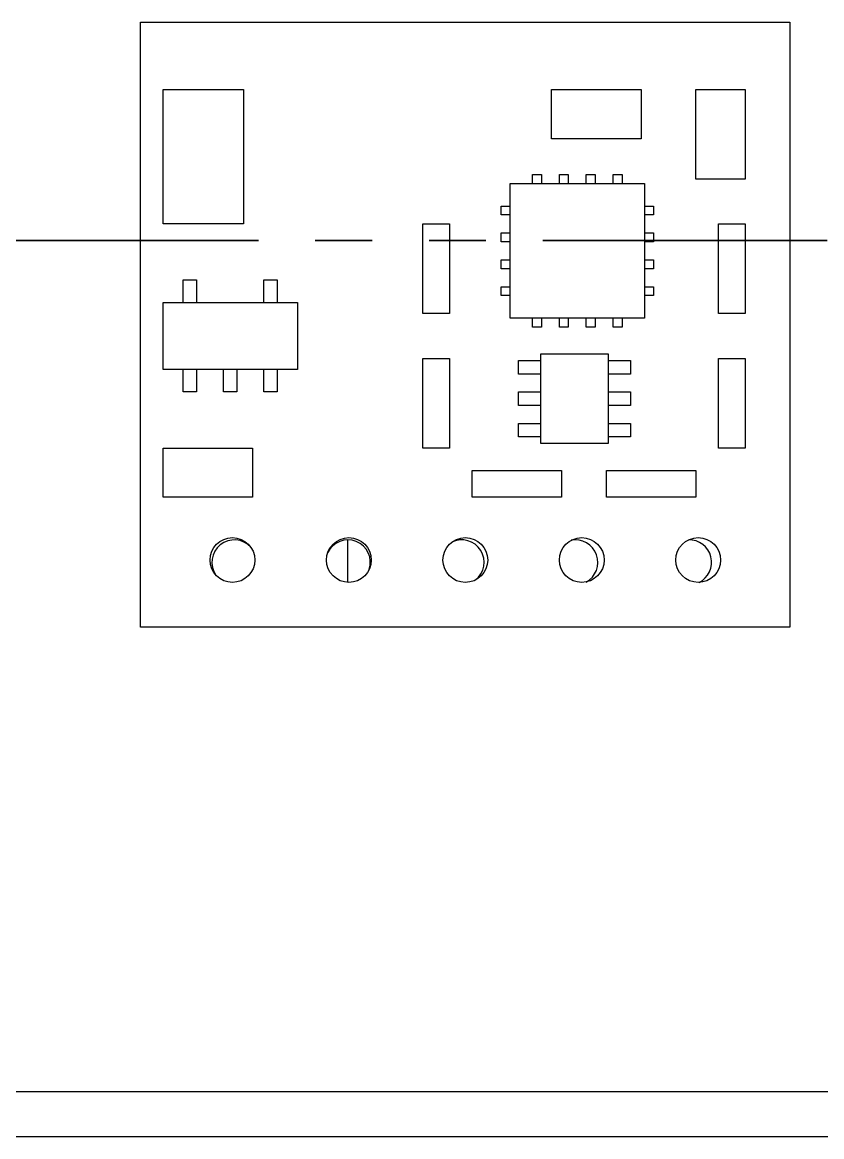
# Model space of a CAD drawing. Header units: millimetres. Extents: x 10 to 419, y 5 to 292.
# Drawn here: x 129.3 to 147.15, y 168.55 to 193.42 of the extents above; entities that cross this region are included whole.
import ezdxf

# ---------------------------------------------------------------- set-up
doc = ezdxf.new("R2010")
doc.units = ezdxf.units.MM
doc.linetypes.add('PHANTOM', pattern=[12.7, 6.35, -1.27, 1.27, -1.27, 1.27, -1.27])

msp = doc.modelspace()

# ---------------------------------------------------------------- linework, layer by layer
at = {"color": 7, "linetype": 'Continuous', "lineweight": 25}
for p, q in [((131.946, 179.919), (131.946, 193.419)), ((131.946, 193.419), (146.446, 193.419)), ((146.446, 193.419), (146.446, 179.919)), ((132.446, 188.919), (132.446, 191.919)), ((132.446, 191.919), (134.246, 191.919)), ((134.246, 191.919), (134.246, 188.919)), ((141.123, 191.919), (143.123, 191.919)), ((141.123, 190.819), (141.123, 191.919)), ((143.123, 191.919), (143.123, 190.819)), ((144.346, 191.919), (145.446, 191.919)), ((144.346, 189.919), (144.346, 191.919)), ((145.446, 191.919), (145.446, 189.919)), ((143.123, 190.819), (141.123, 190.819)), ((140.696, 190.019), (140.896, 190.019)), ((140.696, 189.819), (140.696, 190.019)), ((140.896, 190.019), (140.896, 189.819)), ((141.296, 190.019), (141.496, 190.019)), ((141.296, 189.819), (141.296, 190.019)), ((141.496, 190.019), (141.496, 189.819)), ((141.896, 189.819), (141.896, 190.019)), ((141.896, 190.019), (142.096, 190.019)), ((142.096, 190.019), (142.096, 189.819)), ((142.496, 189.819), (142.496, 190.019)), ((142.496, 190.019), (142.696, 190.019)), ((142.696, 190.019), (142.696, 189.819)), ((140.196, 186.819), (140.196, 189.819)), ((140.196, 189.819), (143.196, 189.819)), ((143.196, 189.819), (143.196, 186.819)), ((145.446, 189.919), (144.346, 189.919)), ((139.996, 189.119), (139.996, 189.319)), ((139.996, 189.319), (140.196, 189.319)), ((143.196, 189.319), (143.396, 189.319)), ((143.396, 189.319), (143.396, 189.119)), ((140.196, 189.119), (139.996, 189.119)), ((143.396, 189.119), (143.196, 189.119)), ((134.246, 188.919), (132.446, 188.919)), ((138.246, 186.919), (138.246, 188.919)), ((138.246, 188.919), (138.846, 188.919)), ((138.846, 188.919), (138.846, 186.919)), ((144.846, 188.919), (145.446, 188.919)), ((144.846, 186.919), (144.846, 188.919)), ((145.446, 188.919), (145.446, 186.919)), ((139.996, 188.519), (139.996, 188.719)), ((139.996, 188.719), (140.196, 188.719)), ((140.196, 188.519), (139.996, 188.519)), ((143.196, 188.719), (143.396, 188.719)), ((143.396, 188.519), (143.196, 188.519)), ((143.396, 188.719), (143.396, 188.519)), ((139.996, 187.919), (139.996, 188.119)), ((139.996, 188.119), (140.196, 188.119)), ((143.196, 188.119), (143.396, 188.119)), ((143.396, 188.119), (143.396, 187.919)), ((140.196, 187.919), (139.996, 187.919)), ((143.396, 187.919), (143.196, 187.919)), ((132.896, 187.669), (133.196, 187.669)), ((132.896, 187.169), (132.896, 187.669)), ((133.196, 187.669), (133.196, 187.169)), ((134.696, 187.669), (134.996, 187.669)), ((134.696, 187.169), (134.696, 187.669)), ((134.996, 187.669), (134.996, 187.169)), ((139.996, 187.519), (140.196, 187.519)), ((139.996, 187.319), (139.996, 187.519)), ((143.196, 187.519), (143.396, 187.519)), ((143.396, 187.519), (143.396, 187.319)), ((140.196, 187.319), (139.996, 187.319)), ((143.396, 187.319), (143.196, 187.319)), ((132.446, 187.169), (135.446, 187.169)), ((132.446, 185.669), (132.446, 187.169)), ((135.446, 187.169), (135.446, 185.669)), ((138.846, 186.919), (138.246, 186.919)), ((143.196, 186.819), (140.196, 186.819)), ((140.696, 186.619), (140.696, 186.819)), ((140.896, 186.819), (140.896, 186.619)), ((141.296, 186.619), (141.296, 186.819)), ((141.496, 186.819), (141.496, 186.619)), ((141.896, 186.619), (141.896, 186.819)), ((142.096, 186.819), (142.096, 186.619)), ((142.496, 186.619), (142.496, 186.819)), ((142.696, 186.819), (142.696, 186.619)), ((145.446, 186.919), (144.846, 186.919)), ((140.896, 186.619), (140.696, 186.619)), ((141.496, 186.619), (141.296, 186.619)), ((142.096, 186.619), (141.896, 186.619)), ((142.696, 186.619), (142.496, 186.619)), ((140.885, 184.019), (140.885, 186.019)), ((140.885, 186.019), (142.385, 186.019)), ((142.385, 186.019), (142.385, 184.019)), ((138.246, 185.919), (138.846, 185.919)), ((138.246, 183.919), (138.246, 185.919)), ((138.846, 185.919), (138.846, 183.919)), ((140.385, 185.569), (140.385, 185.869)), ((140.385, 185.869), (140.885, 185.869)), ((142.385, 185.869), (142.885, 185.869)), ((142.885, 185.869), (142.885, 185.569)), ((144.846, 183.919), (144.846, 185.919)), ((144.846, 185.919), (145.446, 185.919)), ((145.446, 185.919), (145.446, 183.919)), ((135.446, 185.669), (132.446, 185.669)), ((132.896, 185.169), (132.896, 185.669)), ((133.196, 185.669), (133.196, 185.169)), ((133.796, 185.169), (133.796, 185.669)), ((134.096, 185.669), (134.096, 185.169)), ((134.696, 185.169), (134.696, 185.669)), ((134.996, 185.669), (134.996, 185.169)), ((140.885, 185.569), (140.385, 185.569)), ((142.885, 185.569), (142.385, 185.569)), ((133.196, 185.169), (132.896, 185.169)), ((134.096, 185.169), (133.796, 185.169)), ((134.996, 185.169), (134.696, 185.169)), ((140.385, 184.869), (140.385, 185.169)), ((140.385, 185.169), (140.885, 185.169)), ((142.385, 185.169), (142.885, 185.169)), ((142.885, 185.169), (142.885, 184.869)), ((140.885, 184.869), (140.385, 184.869)), ((142.885, 184.869), (142.385, 184.869)), ((140.385, 184.169), (140.385, 184.469)), ((140.385, 184.469), (140.885, 184.469)), ((142.385, 184.469), (142.885, 184.469)), ((142.885, 184.469), (142.885, 184.169)), ((140.885, 184.169), (140.385, 184.169)), ((142.885, 184.169), (142.385, 184.169)), ((132.446, 182.819), (132.446, 183.919)), ((132.446, 183.919), (134.446, 183.919)), ((134.446, 183.919), (134.446, 182.819)), ((138.846, 183.919), (138.246, 183.919)), ((142.385, 184.019), (140.885, 184.019)), ((145.446, 183.919), (144.846, 183.919)), ((139.346, 182.819), (139.346, 183.419)), ((139.346, 183.419), (141.346, 183.419)), ((141.346, 183.419), (141.346, 182.819)), ((142.346, 182.819), (142.346, 183.419)), ((142.346, 183.419), (144.346, 183.419)), ((144.346, 183.419), (144.346, 182.819)), ((134.446, 182.819), (132.446, 182.819)), ((141.346, 182.819), (139.346, 182.819)), ((144.346, 182.819), (142.346, 182.819)), ((136.576, 180.919), (136.576, 181.869)), ((146.446, 179.919), (131.946, 179.919)), ((161.576, 169.551), (110.576, 169.551)), ((190.435, 168.551), (107.576, 168.551))]:
    msp.add_line(p, q, dxfattribs=at)
at = {"color": 7, "linetype": 'PHANTOM', "lineweight": 35}
msp.add_line((413.976, 188.551), (17.176, 188.551), dxfattribs=at)
at = {"color": 7, "linetype": 'Continuous', "lineweight": 25}
for centre in [(133.996, 181.419), (136.596, 181.419), (139.196, 181.419), (141.796, 181.419), (144.396, 181.419)]:
    msp.add_circle(centre, 0.5, dxfattribs=at)
for centre, start, end in [((134.036, 181.369), 42.331, 214.9886), ((136.576, 181.369), 341.2856, 155.1116), ((139.116, 181.369), 307.4187, 116.5921), ((141.656, 181.369), 298.2031, 101.1045), ((144.196, 181.369), 295.9334, 92.1391)]:
    msp.add_arc(centre, 0.5, start, end, dxfattribs=at)

doc.saveas('drawing.dxf')
